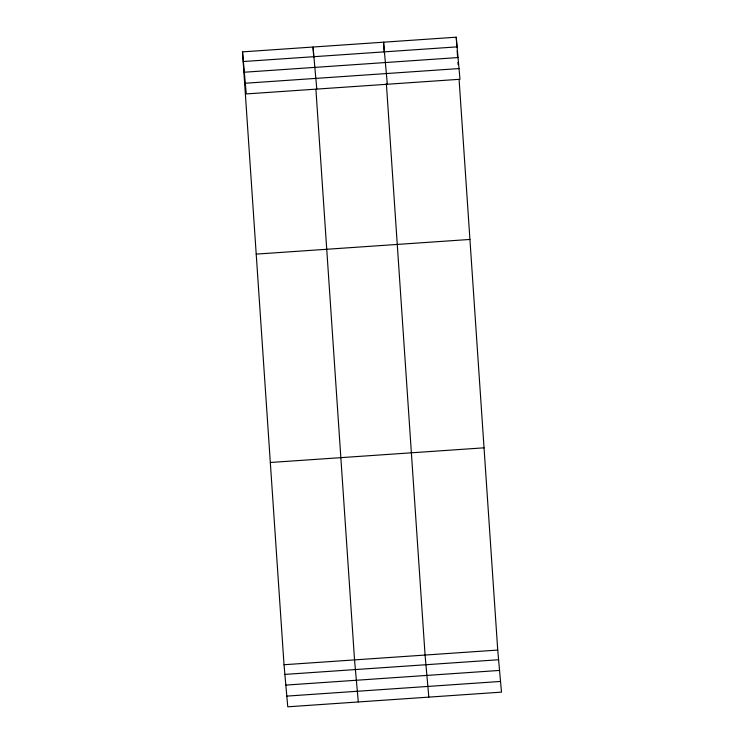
<?xml version="1.0" encoding="UTF-8"?>
<svg xmlns="http://www.w3.org/2000/svg" width="744" height="744" viewBox="0 0 744 744"><rect width="100%" height="100%" fill="white"/><g stroke="black" fill="none" stroke-linecap="round" stroke-linejoin="round"><path stroke-width="1.12" d="M242.507 51.866L456.23 37.2L459.978 79.264L246.264 93.93L242.507 51.866L284.022 664.736L287.77 706.8L501.493 692.134L497.736 650.07L459.094 79.478M243.372 61.529L457.086 46.872M244.33 72.224L458.044 57.558M245.306 83.235L459.029 68.569M256.206 254.113L469.929 239.447M270.323 462.489L484.037 447.823M284.022 664.736L497.736 650.07M284.878 674.408L498.601 659.742M285.836 685.094L499.55 670.428M286.821 696.105L500.535 681.448M387.317 84.249L383.56 42.185L384.257 52.471M428.823 697.119L425.075 655.055L386.35 83.319M316.795 89.085L313.038 47.021L313.736 57.307M358.301 701.964L354.544 659.9L315.902 89.299M456.23 37.2L456.928 47.486M457.16 50.908L457.541 56.628M457.932 62.338L458.081 64.626"/></g></svg>
